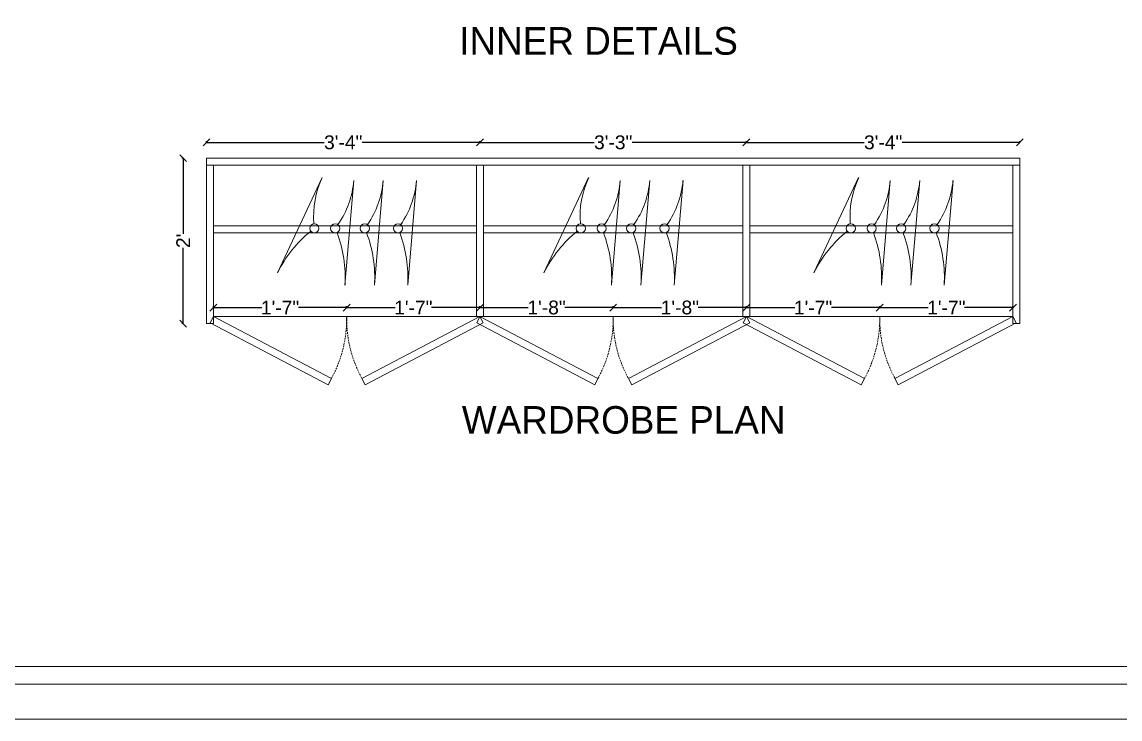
# Model space of a CAD drawing. Header units: inches. Extents: x 15448 to 46480, y -8154 to 0.
# Drawn here: x 24917.2 to 25076.5, y -5134.8 to -5033.7 of the extents above; entities that cross this region are included whole.
import ezdxf

# ---------------------------------------------------------------- set-up
doc = ezdxf.new("R2010")
doc.units = ezdxf.units.IN
doc.header["$MEASUREMENT"] = 0
doc.linetypes.add('DASHED2', pattern=[0.375, 0.25, -0.125])
doc.layers.add('furni', color=253, linetype='Continuous')
doc.layers.add('Furniture', color=251, linetype='Continuous', lineweight=18)
doc.styles.add('b.k', font='verdana.ttf')
doc.styles.add('HEMI', font='stylu.ttf')
doc.styles.get("Standard").update_dxf_attribs({"font": 'arial.ttf'})
doc.dimstyles.new('STANDARD$0', dxfattribs={"dimscale": 0, "dimtxt": 6, "dimasz": 3, "dimexe": 2, "dimexo": 2, "dimgap": 0, "dimtad": 0, "dimtih": 1, "dimtoh": 1, "dimdec": 1, "dimzin": 0, "dimdsep": 46, "dimlunit": 4, "dimtxsty": 'b.k', "dimcen": 2.5, "dimclrd": 256, "dimclre": 256, "dimclrt": 256, "dimadec": 0, "dimazin": 0, "dimtfac": 1, "dimtdec": 1, "dimtofl": 0, "dimtmove": 2, "dimatfit": 2, "dimfxl": 1, "dimfrac": 2, "dimtolj": 1, "dimtzin": 0, "dimlwd": 9, "dimlwe": 9, "dimarcsym": 0})

# ---------------------------------------------------------------- blocks, each defined once
blk = doc.blocks.new('SHS')
at = {"layer": 'Furniture', "color": 133, "lineweight": 5, "true_color": 0x84cdcc}
for p, q in [((16865.55, -2625.54), (16859.06, -2639.35)), ((16870.14, -2625.95), (16868.85, -2641.16)), ((16874.42, -2625.95), (16873.13, -2641.16)), ((16879.24, -2625.95), (16877.96, -2641.16))]:
    blk.add_line(p, q, dxfattribs=at)
for centre in [(16864.41, -2632.91), (16867.44, -2632.91), (16871.73, -2632.91), (16876.55, -2632.91)]:
    blk.add_circle(centre, 0.673, dxfattribs=at)
for centre, radius, start, end in [((16877.49, -2631.17), 13.19, 154.7514, 184.6513), ((16856.99, -2624.86), 13.19, 325.3487, 355.2486), ((16861.27, -2624.86), 13.19, 325.3487, 355.2486), ((16866.09, -2624.86), 13.19, 325.3487, 355.2486), ((16875.7, -2647.71), 18.62, 129.3984, 153.3097), ((16850.27, -2640.08), 18.62, 356.6903, 20.6016), ((16854.55, -2640.08), 18.62, 356.6903, 20.6016), ((16859.37, -2640.08), 18.62, 356.6903, 20.6016)]:
    blk.add_arc(centre, radius, start, end, dxfattribs=at)
blk = doc.blocks.new('_Oblique')
at = {"color": 0, "linetype": 'ByBlock', "lineweight": -2}
blk.add_line((-0.5, -0.5), (0.5, 0.5), dxfattribs=at)
blk = doc.blocks.new('*D1036')
at = {"color": 1, "lineweight": -2, "transparency": 16777216}
for p, q in [((24940.66, -5053.46), (24940.44, -5053.46)), ((24940.62, -5053.46), (24940.62, -5064.43)), ((24940.62, -5077.46), (24940.62, -5066.49)), ((24940.66, -5077.46), (24940.44, -5077.46))]:
    blk.add_line(p, q, dxfattribs=at)
at = {"layer": 'Defpoints', "color": 0, "transparency": 16777216}
for p in [(24940.62, -5053.46), (24944.01, -5053.46), (24944.01, -5077.46)]:
    blk.add_point(p, dxfattribs=at)
at = {"color": 1, "lineweight": -2, "transparency": 16777216}
for p, rotation in [((24940.62, -5053.46), 90), ((24940.62, -5077.46), 270)]:
    blk.add_blockref('_Oblique', p, dxfattribs=dict(at, rotation=rotation))
at = {"color": 1, "lineweight": 5, "transparency": 16777216, "insert": (24940.62, -5065.46), "char_height": 2, "attachment_point": 5, "rotation": 90}
blk.add_mtext("\\A1;2'", dxfattribs=at)
blk = doc.blocks.new('*D1031')
at = {"color": 1, "lineweight": -2, "transparency": 16777216}
for p, q in [((24944.01, -5051.22), (24944.01, -5051)), ((24944.01, -5051.18), (24961.1, -5051.18)), ((24983.68, -5051.18), (24966.59, -5051.18)), ((24983.68, -5051.22), (24983.68, -5051))]:
    blk.add_line(p, q, dxfattribs=at)
at = {"layer": 'Defpoints', "color": 0, "transparency": 16777216}
for p in [(24983.68, -5051.18), (24944.01, -5053.46), (24983.68, -5053.46)]:
    blk.add_point(p, dxfattribs=at)
at = {"color": 1, "lineweight": -2, "transparency": 16777216, "rotation": 180}
blk.add_blockref('_Oblique', (24944.01, -5051.18), dxfattribs=at)
at = {"color": 1, "lineweight": -2, "transparency": 16777216}
blk.add_blockref('_Oblique', (24983.68, -5051.18), dxfattribs=at)
at = {"color": 1, "lineweight": 5, "transparency": 16777216, "insert": (24963.84, -5051.18), "char_height": 2, "attachment_point": 5}
blk.add_mtext('\\A1;3\'-4"', dxfattribs=at)
blk = doc.blocks.new('*D1032')
at = {"color": 1, "lineweight": -2, "transparency": 16777216}
for p, q in [((24983.68, -5051.22), (24983.68, -5051)), ((24983.68, -5051.18), (25000.26, -5051.18)), ((25022.34, -5051.18), (25005.76, -5051.18)), ((25022.34, -5051.22), (25022.34, -5051))]:
    blk.add_line(p, q, dxfattribs=at)
at = {"layer": 'Defpoints', "color": 0, "transparency": 16777216}
for p in [(25022.34, -5051.18), (24983.68, -5053.46), (25022.34, -5053.46)]:
    blk.add_point(p, dxfattribs=at)
at = {"color": 1, "lineweight": -2, "transparency": 16777216, "rotation": 180}
blk.add_blockref('_Oblique', (24983.68, -5051.18), dxfattribs=at)
at = {"color": 1, "lineweight": -2, "transparency": 16777216}
blk.add_blockref('_Oblique', (25022.34, -5051.18), dxfattribs=at)
at = {"color": 1, "lineweight": 5, "transparency": 16777216, "insert": (25003.01, -5051.18), "char_height": 2, "attachment_point": 5}
blk.add_mtext('\\A1;3\'-3"', dxfattribs=at)
blk = doc.blocks.new('*D1037')
at = {"color": 1, "lineweight": -2, "transparency": 16777216}
for p, q in [((25022.34, -5051.22), (25022.34, -5051)), ((25022.34, -5051.18), (25039.43, -5051.18)), ((25062.01, -5051.18), (25044.92, -5051.18)), ((25062.01, -5051.22), (25062.01, -5051))]:
    blk.add_line(p, q, dxfattribs=at)
at = {"layer": 'Defpoints', "color": 0, "transparency": 16777216}
for p in [(25062.01, -5051.18), (25022.34, -5053.46), (25062.01, -5053.46)]:
    blk.add_point(p, dxfattribs=at)
at = {"color": 1, "lineweight": -2, "transparency": 16777216, "rotation": 180}
blk.add_blockref('_Oblique', (25022.34, -5051.18), dxfattribs=at)
at = {"color": 1, "lineweight": -2, "transparency": 16777216}
blk.add_blockref('_Oblique', (25062.01, -5051.18), dxfattribs=at)
at = {"color": 1, "lineweight": 5, "transparency": 16777216, "insert": (25042.18, -5051.18), "char_height": 2, "attachment_point": 5}
blk.add_mtext('\\A1;3\'-4"', dxfattribs=at)
blk = doc.blocks.new('*D1038')
at = {"color": 1, "lineweight": -2, "transparency": 16777216}
for p, q in [((24945.01, -5075.18), (24945.01, -5074.96)), ((24945.01, -5075.14), (24952.02, -5075.14)), ((24964.34, -5075.14), (24957.33, -5075.14)), ((24964.34, -5075.18), (24964.34, -5074.96))]:
    blk.add_line(p, q, dxfattribs=at)
at = {"layer": 'Defpoints', "color": 0, "transparency": 16777216}
for p in [(24945.01, -5075.14), (24945.01, -5076.46), (24964.34, -5076.46)]:
    blk.add_point(p, dxfattribs=at)
at = {"color": 1, "lineweight": -2, "transparency": 16777216, "rotation": 180}
blk.add_blockref('_Oblique', (24945.01, -5075.14), dxfattribs=at)
at = {"color": 1, "lineweight": -2, "transparency": 16777216}
blk.add_blockref('_Oblique', (24964.34, -5075.14), dxfattribs=at)
at = {"color": 1, "lineweight": 5, "transparency": 16777216, "insert": (24954.68, -5075.14), "char_height": 2, "attachment_point": 5}
blk.add_mtext('\\A1;1\'-7"', dxfattribs=at)
blk = doc.blocks.new('*D1039')
at = {"color": 1, "lineweight": -2, "transparency": 16777216}
for p, q in [((24964.34, -5075.18), (24964.34, -5074.96)), ((24964.34, -5075.14), (24971.36, -5075.14)), ((24983.68, -5075.14), (24976.66, -5075.14)), ((24983.68, -5075.18), (24983.68, -5074.96))]:
    blk.add_line(p, q, dxfattribs=at)
at = {"layer": 'Defpoints', "color": 0, "transparency": 16777216}
for p in [(24983.68, -5075.14), (24964.34, -5076.46), (24983.68, -5076.46)]:
    blk.add_point(p, dxfattribs=at)
at = {"color": 1, "lineweight": -2, "transparency": 16777216, "rotation": 180}
blk.add_blockref('_Oblique', (24964.34, -5075.14), dxfattribs=at)
at = {"color": 1, "lineweight": -2, "transparency": 16777216}
blk.add_blockref('_Oblique', (24983.68, -5075.14), dxfattribs=at)
at = {"color": 1, "lineweight": 5, "transparency": 16777216, "insert": (24974.01, -5075.14), "char_height": 2, "attachment_point": 5}
blk.add_mtext('\\A1;1\'-7"', dxfattribs=at)
blk = doc.blocks.new('*D1040')
at = {"color": 1, "lineweight": -2, "transparency": 16777216}
for p, q in [((24983.68, -5075.18), (24983.68, -5074.96)), ((24983.68, -5075.14), (24990.69, -5075.14)), ((25003.01, -5075.14), (24996, -5075.14)), ((25003.01, -5075.18), (25003.01, -5074.96))]:
    blk.add_line(p, q, dxfattribs=at)
at = {"layer": 'Defpoints', "color": 0, "transparency": 16777216}
for p in [(25003.01, -5075.14), (24983.68, -5076.46), (25003.01, -5076.46)]:
    blk.add_point(p, dxfattribs=at)
at = {"color": 1, "lineweight": -2, "transparency": 16777216, "rotation": 180}
blk.add_blockref('_Oblique', (24983.68, -5075.14), dxfattribs=at)
at = {"color": 1, "lineweight": -2, "transparency": 16777216}
blk.add_blockref('_Oblique', (25003.01, -5075.14), dxfattribs=at)
at = {"color": 1, "lineweight": 5, "transparency": 16777216, "insert": (24993.34, -5075.14), "char_height": 2, "attachment_point": 5}
blk.add_mtext('\\A1;1\'-8"', dxfattribs=at)
blk = doc.blocks.new('*D1041')
at = {"color": 1, "lineweight": -2, "transparency": 16777216}
for p, q in [((25003.01, -5075.18), (25003.01, -5074.96)), ((25003.01, -5075.14), (25010.02, -5075.14)), ((25022.34, -5075.14), (25015.33, -5075.14)), ((25022.34, -5075.18), (25022.34, -5074.96))]:
    blk.add_line(p, q, dxfattribs=at)
at = {"layer": 'Defpoints', "color": 0, "transparency": 16777216}
for p in [(25022.34, -5075.14), (25003.01, -5076.46), (25022.34, -5076.46)]:
    blk.add_point(p, dxfattribs=at)
at = {"color": 1, "lineweight": -2, "transparency": 16777216, "rotation": 180}
blk.add_blockref('_Oblique', (25003.01, -5075.14), dxfattribs=at)
at = {"color": 1, "lineweight": -2, "transparency": 16777216}
blk.add_blockref('_Oblique', (25022.34, -5075.14), dxfattribs=at)
at = {"color": 1, "lineweight": 5, "transparency": 16777216, "insert": (25012.68, -5075.14), "char_height": 2, "attachment_point": 5}
blk.add_mtext('\\A1;1\'-8"', dxfattribs=at)
blk = doc.blocks.new('*D1042')
at = {"color": 1, "lineweight": -2, "transparency": 16777216}
for p, q in [((25022.34, -5075.18), (25022.34, -5074.96)), ((25022.34, -5075.14), (25029.36, -5075.14)), ((25041.68, -5075.14), (25034.66, -5075.14)), ((25041.68, -5075.18), (25041.68, -5074.96))]:
    blk.add_line(p, q, dxfattribs=at)
at = {"layer": 'Defpoints', "color": 0, "transparency": 16777216}
for p in [(25041.68, -5075.14), (25022.34, -5076.46), (25041.68, -5076.46)]:
    blk.add_point(p, dxfattribs=at)
at = {"color": 1, "lineweight": -2, "transparency": 16777216, "rotation": 180}
blk.add_blockref('_Oblique', (25022.34, -5075.14), dxfattribs=at)
at = {"color": 1, "lineweight": -2, "transparency": 16777216}
blk.add_blockref('_Oblique', (25041.68, -5075.14), dxfattribs=at)
at = {"color": 1, "lineweight": 5, "transparency": 16777216, "insert": (25032.01, -5075.14), "char_height": 2, "attachment_point": 5}
blk.add_mtext('\\A1;1\'-7"', dxfattribs=at)
blk = doc.blocks.new('*D1043')
at = {"color": 1, "lineweight": -2, "transparency": 16777216}
for p, q in [((25041.68, -5075.18), (25041.68, -5074.96)), ((25041.68, -5075.14), (25048.69, -5075.14)), ((25061.01, -5075.14), (25054, -5075.14)), ((25061.01, -5075.18), (25061.01, -5074.96))]:
    blk.add_line(p, q, dxfattribs=at)
at = {"layer": 'Defpoints', "color": 0, "transparency": 16777216}
for p in [(25061.01, -5075.14), (25041.68, -5076.46), (25061.01, -5076.46)]:
    blk.add_point(p, dxfattribs=at)
at = {"color": 1, "lineweight": -2, "transparency": 16777216, "rotation": 180}
blk.add_blockref('_Oblique', (25041.68, -5075.14), dxfattribs=at)
at = {"color": 1, "lineweight": -2, "transparency": 16777216}
blk.add_blockref('_Oblique', (25061.01, -5075.14), dxfattribs=at)
at = {"color": 1, "lineweight": 5, "transparency": 16777216, "insert": (25051.34, -5075.14), "char_height": 2, "attachment_point": 5}
blk.add_mtext('\\A1;1\'-7"', dxfattribs=at)

msp = doc.modelspace()

# ---------------------------------------------------------------- linework, layer by layer
at = {"lineweight": 5}
for p, q in [((24944.01, -5077.46), (24944.01, -5053.46)), ((24944.01, -5053.46), (25062.01, -5053.46)), ((24944.01, -5054.46), (25062.01, -5054.46)), ((24945.01, -5077.46), (24945.01, -5054.46)), ((24983.18, -5076.46), (24983.18, -5054.46)), ((24984.18, -5076.46), (24984.18, -5054.46)), ((25021.84, -5076.46), (25021.84, -5054.46)), ((25022.84, -5076.46), (25022.84, -5054.46)), ((25061.01, -5054.46), (25061.01, -5077.46)), ((25062.01, -5053.46), (25062.01, -5077.46)), ((24945.01, -5076.46), (25061.01, -5076.46)), ((24944.01, -5077.46), (24945.01, -5077.46)), ((25061.01, -5077.46), (25062.01, -5077.46))]:
    msp.add_line(p, q, dxfattribs=at)
at = {"color": 9, "lineweight": 5, "true_color": 0xc7c8ca}
for p, q in [((24983.18, -5063.28), (24945.01, -5063.28)), ((24983.18, -5064.28), (24945.01, -5064.28)), ((25021.84, -5063.28), (24984.18, -5063.28)), ((25021.84, -5064.28), (24984.18, -5064.28)), ((25061.01, -5063.28), (25022.84, -5063.28)), ((25061.01, -5064.28), (25022.84, -5064.28))]:
    msp.add_line(p, q, dxfattribs=at)
at = {"lineweight": 5}
for points in [[(24962.13, -5085.44), (24945.01, -5076.46), (24944.55, -5077.34), (24961.67, -5086.33)], [(24966.56, -5085.44), (24983.68, -5076.46), (24984.14, -5077.34), (24967.02, -5086.33)], [(25000.8, -5085.44), (24983.68, -5076.46), (24983.21, -5077.34), (25000.33, -5086.33)], [(25005.22, -5085.44), (25022.34, -5076.46), (25022.81, -5077.34), (25005.69, -5086.33)], [(25039.46, -5085.44), (25022.34, -5076.46), (25021.88, -5077.34), (25039, -5086.33)], [(25043.89, -5085.44), (25061.01, -5076.46), (25061.47, -5077.34), (25044.35, -5086.33)]]:
    msp.add_lwpolyline(points, close=True, dxfattribs=at)
at = {"linetype": 'DASHED2', "lineweight": 5}
for centre, start, end in [((24946.45, -5076.81), 331.1801, 1.1387), ((24982.23, -5076.81), 178.8613, 208.8199), ((24985.12, -5076.81), 331.1801, 1.1387), ((25020.9, -5076.81), 178.8613, 208.8199), ((25023.79, -5076.81), 331.1801, 1.1387), ((25059.57, -5076.81), 178.8613, 208.8199)]:
    msp.add_arc(centre, 17.89, start, end, dxfattribs=at)
at = {"lineweight": 5}
for p in [(24964.34, -5076.46), (24983.68, -5076.46), (25003.01, -5076.46), (25022.34, -5076.46), (25041.68, -5076.46)]:
    msp.add_point(p, dxfattribs=at)
at = {"layer": 'furni', "color": 18, "lineweight": 5, "true_color": 0x000000}
for points in [[(24419.46, -5134.84), (24419.46, -4526.08), (25271.36, -4526.08), (25271.36, -5134.84)], [(24424.53, -5129.77), (24424.53, -4531.15), (25266.29, -4531.15), (25266.29, -5129.77)], [(24427.06, -5127.23), (24427.06, -4533.69), (25263.75, -4533.69), (25263.75, -5127.23)]]:
    msp.add_lwpolyline(points, close=True, dxfattribs=at)

# ---------------------------------------------------------------- block references
at = {"lineweight": 5}
for p in [(8095.24, -2430.74), (8133.9, -2430.74), (8173.07, -2430.74)]:
    msp.add_blockref('SHS', p, dxfattribs=at)

# ---------------------------------------------------------------- texts
at = {"color": 0, "lineweight": 5, "char_height": 4, "attachment_point": 3, "rotation": 0.0094, "style": 'HEMI'}
for s, width, insert in [('\\pxqc; INNER DETAILS', 56.3124, (25028.3, -5034.45)), ('\\pxqc; WARDROBE PLAN', 77.3827, (25042.48, -5089.43))]:
    msp.add_mtext_dynamic_manual_height_columns(s, width=width, gutter_width=18.23, heights=[0], dxfattribs=dict(at, insert=insert))

# ---------------------------------------------------------------- dimensions: what is measured, and where the dimension line sits
at = {"lineweight": 5}
for base, p1, p2, picture, middle in [((24983.68, -5051.18), (24944.01, -5053.46), (24983.68, -5053.46), '*D1031', (24963.84, -5051.18)), ((25022.34, -5051.18), (24983.68, -5053.46), (25022.34, -5053.46), '*D1032', (25003.01, -5051.18)), ((25062.01, -5051.18), (25022.34, -5053.46), (25062.01, -5053.46), '*D1037', (25042.18, -5051.18)), ((24945.01, -5075.14), (24964.34, -5076.46), (24945.01, -5076.46), '*D1038', (24954.68, -5075.14)), ((24983.68, -5075.14), (24964.34, -5076.46), (24983.68, -5076.46), '*D1039', (24974.01, -5075.14)), ((25041.68, -5075.14), (25022.34, -5076.46), (25041.68, -5076.46), '*D1042', (25032.01, -5075.14)), ((25061.01, -5075.14), (25041.68, -5076.46), (25061.01, -5076.46), '*D1043', (25051.34, -5075.14))]:
    dim = msp.add_linear_dim(base=base, p1=p1, p2=p2, dimstyle='STANDARD$0', override={"dimscale": 1, "dimtxt": 2, "dimasz": 1, "dimexe": 0.18, "dimexo": 0.0625, "dimgap": 0.09, "dimtih": 0, "dimtoh": 0, "dimdec": 0, "dimtxsty": 'Standard', "dimblk": 'Oblique', "dimcen": 0.09, "dimclrd": 1, "dimclre": 1, "dimclrt": 1, "dimtdec": 0, "dimtmove": 1, "dimatfit": 3, "dimldrblk": 'Oblique', "dimfxl": 0.03937, "dimfxlon": 1, "dimfrac": 0, "dimlwd": 65534, "dimlwe": 65534, "dimarcsym": 1}, dxfattribs=at)
    dim.commit()
    dim.dimension.update_dxf_attribs({"geometry": picture, "text_midpoint": middle})
dim = msp.add_linear_dim(base=(24940.62, -5053.46), p1=(24944.01, -5077.46), p2=(24944.01, -5053.46), angle=90, dimstyle='STANDARD$0', override={"dimscale": 1, "dimtxt": 2, "dimasz": 1, "dimexe": 0.18, "dimexo": 0.0625, "dimgap": 0.09, "dimtih": 0, "dimtoh": 0, "dimdec": 0, "dimtxsty": 'Standard', "dimblk": 'Oblique', "dimcen": 0.09, "dimclrd": 1, "dimclre": 1, "dimclrt": 1, "dimtdec": 0, "dimtmove": 1, "dimatfit": 3, "dimldrblk": 'Oblique', "dimfxl": 0.03937, "dimfxlon": 1, "dimfrac": 0, "dimlwd": 65534, "dimlwe": 65534, "dimarcsym": 1}, dxfattribs=at)
dim.commit()
dim.dimension.update_dxf_attribs({"geometry": '*D1036', "text_midpoint": (24940.62, -5065.46)})
for base, p1, p2, picture, middle in [((25003.01, -5075.14), (24983.68, -5076.46), (25003.01, -5076.46), '*D1040', (24993.34, -5075.14)), ((25022.34, -5075.14), (25003.01, -5076.46), (25022.34, -5076.46), '*D1041', (25012.68, -5075.14))]:
    dim = msp.add_linear_dim(base=base, p1=p1, p2=p2, text='1\'-8"', dimstyle='STANDARD$0', override={"dimscale": 1, "dimtxt": 2, "dimasz": 1, "dimexe": 0.18, "dimexo": 0.0625, "dimgap": 0.09, "dimtih": 0, "dimtoh": 0, "dimdec": 0, "dimtxsty": 'Standard', "dimblk": 'Oblique', "dimcen": 0.09, "dimclrd": 1, "dimclre": 1, "dimclrt": 1, "dimtdec": 0, "dimtmove": 1, "dimatfit": 3, "dimldrblk": 'Oblique', "dimfxl": 0.03937, "dimfxlon": 1, "dimfrac": 0, "dimlwd": 65534, "dimlwe": 65534, "dimarcsym": 1}, dxfattribs=at)
    dim.commit()
    dim.dimension.update_dxf_attribs({"geometry": picture, "text_midpoint": middle})

doc.saveas('drawing.dxf')
